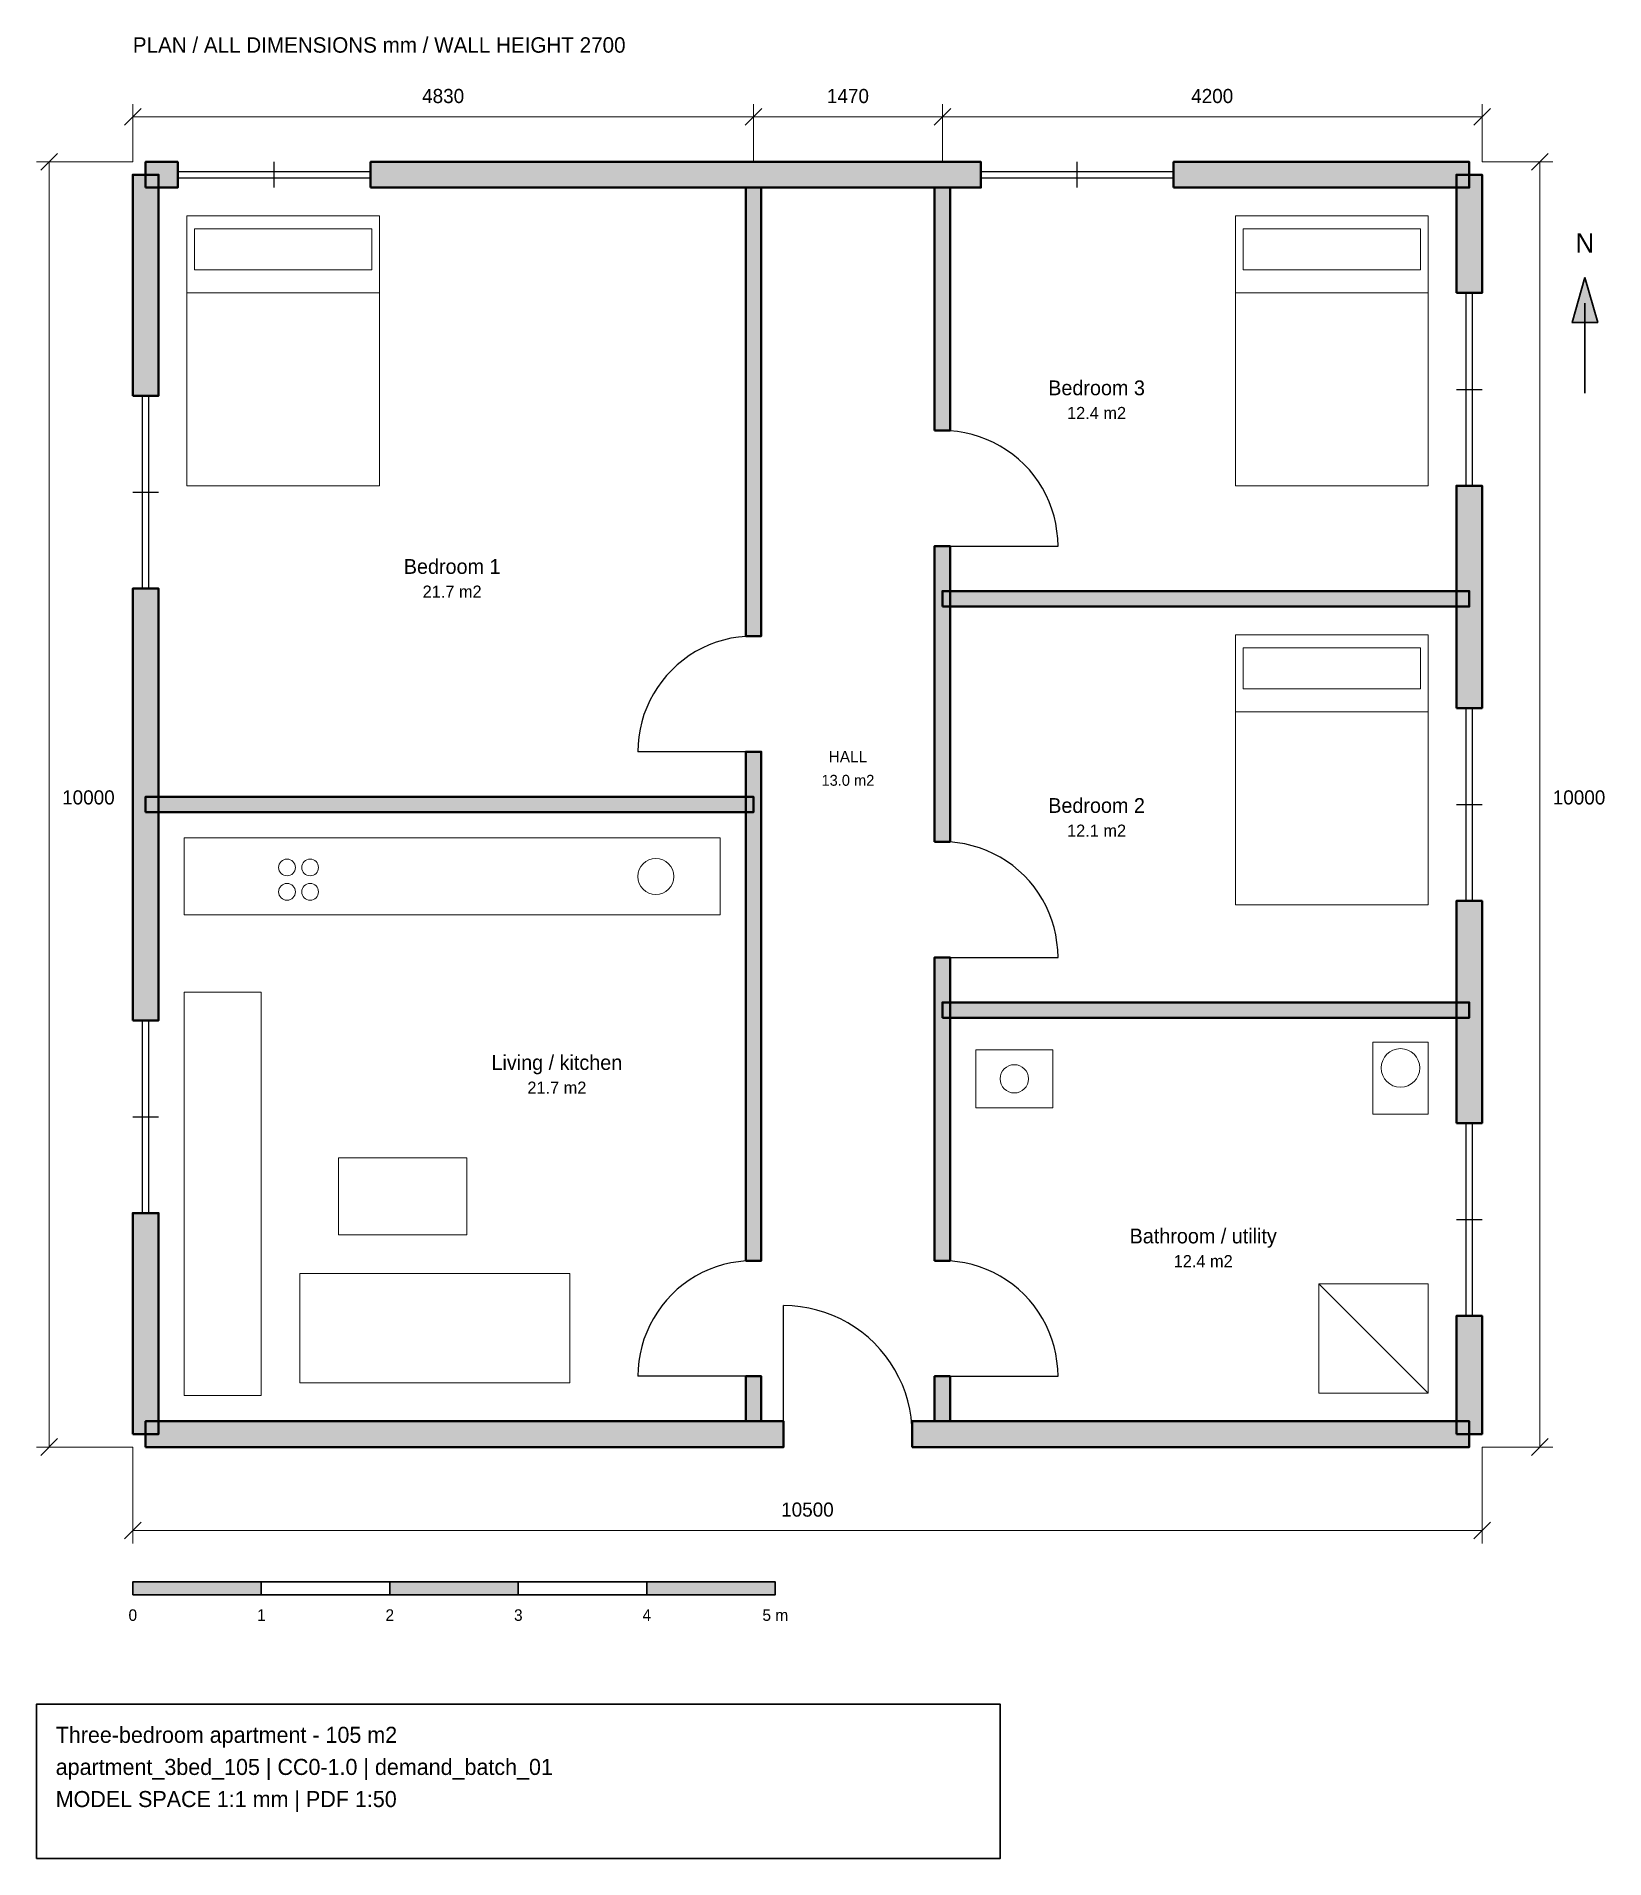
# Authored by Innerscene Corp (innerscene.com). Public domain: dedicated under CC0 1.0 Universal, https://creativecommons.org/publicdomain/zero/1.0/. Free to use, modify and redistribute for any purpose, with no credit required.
# Model space of a CAD drawing. Header units: millimetres. Extents: x -750 to 11453, y -3202 to 10976.
import ezdxf
from ezdxf.enums import TextEntityAlignment as Align

# ---------------------------------------------------------------- set-up
doc = ezdxf.new("R2010")
doc.units = ezdxf.units.MM
for name, color, linetype, lineweight, true_color in [('DIMENSIONS', 7, 'Continuous', 15, 0x718393), ('DOORS', 7, 'Continuous', 25, 0x6c5039), ('FIXTURES', 7, 'Continuous', 20, 0x587c86), ('TEXT', 7, 'Continuous', 18, 0x243a4d), ('TITLE_BLOCK', 7, 'Continuous', 30, 0x243a4d), ('WALLS', 7, 'Continuous', 40, 0x243a4d), ('WINDOWS', 7, 'Continuous', 25, 0x1a8792)]:
    doc.layers.add(name, color=color, linetype=linetype, lineweight=lineweight, true_color=true_color)

msp = doc.modelspace()

# ---------------------------------------------------------------- hatches: boundary and pattern name
at = {"layer": 'TITLE_BLOCK'}
for points in [[(11300, 9100), (11200, 8750), (11400, 8750)], [(0, -1150), (1000, -1150), (1000, -1050), (0, -1050)], [(2000, -1150), (3000, -1150), (3000, -1050), (2000, -1050)], [(4000, -1150), (5000, -1150), (5000, -1050), (4000, -1050)]]:
    msp.add_hatch(color=7, dxfattribs=at).paths.add_polyline_path(points)
at = {"layer": 'WALLS'}
for points in [[(100, 9800), (350, 9800), (350, 10000), (100, 10000)], [(1850, 9800), (6600, 9800), (6600, 10000), (1850, 10000)], [(8100, 9800), (10400, 9800), (10400, 10000), (8100, 10000)], [(0, 8180), (200, 8180), (200, 9900), (0, 9900)], [(4770, 6310), (4890, 6310), (4890, 9800), (4770, 9800)], [(6240, 7910), (6360, 7910), (6360, 9800), (6240, 9800)], [(10300, 8980), (10500, 8980), (10500, 9900), (10300, 9900)], [(10300, 5750), (10500, 5750), (10500, 7480), (10300, 7480)], [(6240, 4710), (6360, 4710), (6360, 7010), (6240, 7010)], [(0, 3320), (200, 3320), (200, 6680), (0, 6680)], [(6300, 6540), (10400, 6540), (10400, 6660), (6300, 6660)], [(4770, 1450), (4890, 1450), (4890, 5410), (4770, 5410)], [(100, 4940), (4830, 4940), (4830, 5060), (100, 5060)], [(10300, 2520), (10500, 2520), (10500, 4250), (10300, 4250)], [(6240, 1450), (6360, 1450), (6360, 3810), (6240, 3810)], [(6300, 3340), (10400, 3340), (10400, 3460), (6300, 3460)], [(0, 100), (200, 100), (200, 1820), (0, 1820)], [(10300, 100), (10500, 100), (10500, 1020), (10300, 1020)], [(4770, 200), (4890, 200), (4890, 550), (4770, 550)], [(6240, 200), (6360, 200), (6360, 550), (6240, 550)], [(100, 0), (5065, 0), (5065, 200), (100, 200)], [(6065, 0), (10400, 0), (10400, 200), (6065, 200)]]:
    msp.add_hatch(color=7, dxfattribs=at).paths.add_polyline_path(points)

# ---------------------------------------------------------------- linework, layer by layer
at = {"layer": 'DIMENSIONS'}
for p, q in [((-65, 10285), (65, 10415)), ((0, 10000), (0, 10450)), ((4765, 10285), (4895, 10415)), ((4765, 10285), (4895, 10415)), ((4830, 10000), (4830, 10450)), ((4830, 10000), (4830, 10450)), ((6235, 10285), (6365, 10415)), ((6235, 10285), (6365, 10415)), ((6300, 10000), (6300, 10450)), ((6300, 10000), (6300, 10450)), ((10435, 10285), (10565, 10415)), ((10500, 10000), (10500, 10450)), ((0, 10350), (4830, 10350)), ((4830, 10350), (6300, 10350)), ((6300, 10350), (10500, 10350)), ((0, 10000), (-750, 10000)), ((-715, 9935), (-585, 10065)), ((-650, 0), (-650, 10000)), ((10500, 10000), (11050, 10000)), ((10885, 9935), (11015, 10065)), ((10950, 0), (10950, 10000)), ((0, 0), (-750, 0)), ((-715, -65), (-585, 65)), ((0, 0), (0, -750)), ((10500, 0), (10500, -750)), ((10500, 0), (11050, 0)), ((10885, -65), (11015, 65)), ((-65, -715), (65, -585)), ((0, -650), (10500, -650)), ((10435, -715), (10565, -585))]:
    msp.add_line(p, q, dxfattribs=at)
at = {"layer": 'DOORS'}
for p, q in [((6300, 7010), (7200, 7010)), ((4830, 5410), (3930, 5410)), ((6300, 3810), (7200, 3810)), ((5065, 100), (5065, 1100)), ((4830, 550), (3930, 550)), ((6300, 550), (7200, 550))]:
    msp.add_line(p, q, dxfattribs=at)
for points in [[(7200, 7010), (7198, 7069), (7192, 7127), (7183, 7186), (7169, 7243), (7152, 7299), (7131, 7354), (7107, 7408), (7079, 7460), (7048, 7510), (7014, 7558), (6977, 7603), (6936, 7646), (6893, 7687), (6848, 7724), (6800, 7758), (6750, 7789), (6698, 7817), (6644, 7841), (6589, 7862), (6533, 7879), (6476, 7893), (6417, 7902), (6359, 7908), (6300, 7910)], [(4830, 6310), (4771, 6308), (4713, 6302), (4654, 6293), (4597, 6279), (4541, 6262), (4486, 6241), (4432, 6217), (4380, 6189), (4330, 6158), (4282, 6124), (4237, 6087), (4194, 6046), (4153, 6003), (4116, 5958), (4082, 5910), (4051, 5860), (4023, 5808), (3999, 5754), (3978, 5699), (3961, 5643), (3947, 5586), (3938, 5527), (3932, 5469), (3930, 5410)], [(7200, 3810), (7198, 3869), (7192, 3927), (7183, 3986), (7169, 4043), (7152, 4099), (7131, 4154), (7107, 4208), (7079, 4260), (7048, 4310), (7014, 4358), (6977, 4403), (6936, 4446), (6893, 4487), (6848, 4524), (6800, 4558), (6750, 4589), (6698, 4617), (6644, 4641), (6589, 4662), (6533, 4679), (6476, 4693), (6417, 4702), (6359, 4708), (6300, 4710)], [(4830, 1450), (4771, 1448), (4713, 1442), (4654, 1433), (4597, 1419), (4541, 1402), (4486, 1381), (4432, 1357), (4380, 1329), (4330, 1298), (4282, 1264), (4237, 1227), (4194, 1186), (4153, 1143), (4116, 1098), (4082, 1050), (4051, 1000), (4023, 948), (3999, 894), (3978, 839), (3961, 783), (3947, 726), (3938, 667), (3932, 609), (3930, 550)], [(7200, 550), (7198, 609), (7192, 667), (7183, 726), (7169, 783), (7152, 839), (7131, 894), (7107, 948), (7079, 1000), (7048, 1050), (7014, 1098), (6977, 1143), (6936, 1186), (6893, 1227), (6848, 1264), (6800, 1298), (6750, 1329), (6698, 1357), (6644, 1381), (6589, 1402), (6533, 1419), (6476, 1433), (6417, 1442), (6359, 1448), (6300, 1450)], [(6065, 100), (6063, 165), (6056, 231), (6046, 295), (6031, 359), (6012, 421), (5989, 483), (5962, 542), (5931, 600), (5896, 656), (5858, 709), (5817, 759), (5772, 807), (5724, 852), (5674, 893), (5621, 931), (5565, 966), (5507, 997), (5448, 1024), (5386, 1047), (5324, 1066), (5260, 1081), (5196, 1091), (5130, 1098), (5065, 1100)]]:
    msp.add_lwpolyline(points, dxfattribs=at)
at = {"layer": 'FIXTURES'}
for p, q in [((420, 8980), (1920, 8980)), ((10080, 8980), (8580, 8980)), ((10080, 5720), (8580, 5720)), ((10080, 420), (9230, 1270))]:
    msp.add_line(p, q, dxfattribs=at)
for points in [[(420, 7480), (1920, 7480), (1920, 9580), (420, 9580)], [(10080, 7480), (8580, 7480), (8580, 9580), (10080, 9580)], [(480, 9160), (1860, 9160), (1860, 9480), (480, 9480)], [(10020, 9160), (8640, 9160), (8640, 9480), (10020, 9480)], [(10080, 4220), (8580, 4220), (8580, 6320), (10080, 6320)], [(10020, 5900), (8640, 5900), (8640, 6220), (10020, 6220)], [(400, 4140), (4570, 4140), (4570, 4740), (400, 4740)], [(400, 400), (1000, 400), (1000, 3540), (400, 3540)], [(10080, 2590), (9650, 2590), (9650, 3150), (10080, 3150)], [(7160, 2640), (6560, 2640), (6560, 3090), (7160, 3090)], [(1600, 1650), (2600, 1650), (2600, 2250), (1600, 2250)], [(1300, 500), (3400, 500), (3400, 1350), (1300, 1350)], [(10080, 420), (9230, 420), (9230, 1270), (10080, 1270)]]:
    msp.add_lwpolyline(points, close=True, dxfattribs=at)
for centre, radius in [((1200, 4510), 65), ((1380, 4510), 65), ((4070, 4440), 140), ((1200, 4320), 65), ((1380, 4320), 65), ((9865, 2950), 150), ((6860, 2865), 110)]:
    msp.add_circle(centre, radius, dxfattribs=at)
at = {"layer": 'TITLE_BLOCK'}
msp.add_line((11300, 8200), (11300, 8900), dxfattribs=at)
for points in [[(11300, 9100), (11200, 8750), (11400, 8750)], [(0, -1150), (1000, -1150), (1000, -1050), (0, -1050)], [(1000, -1150), (2000, -1150), (2000, -1050), (1000, -1050)], [(2000, -1150), (3000, -1150), (3000, -1050), (2000, -1050)], [(3000, -1150), (4000, -1150), (4000, -1050), (3000, -1050)], [(4000, -1150), (5000, -1150), (5000, -1050), (4000, -1050)], [(-750, -3202), (6750, -3202), (6750, -2002), (-750, -2002)]]:
    msp.add_lwpolyline(points, close=True, dxfattribs=at)
at = {"layer": 'WALLS'}
for points in [[(100, 9800), (350, 9800), (350, 10000), (100, 10000)], [(1850, 9800), (6600, 9800), (6600, 10000), (1850, 10000)], [(8100, 9800), (10400, 9800), (10400, 10000), (8100, 10000)], [(0, 8180), (200, 8180), (200, 9900), (0, 9900)], [(4770, 6310), (4890, 6310), (4890, 9800), (4770, 9800)], [(6240, 7910), (6360, 7910), (6360, 9800), (6240, 9800)], [(10300, 8980), (10500, 8980), (10500, 9900), (10300, 9900)], [(10300, 5750), (10500, 5750), (10500, 7480), (10300, 7480)], [(6240, 4710), (6360, 4710), (6360, 7010), (6240, 7010)], [(0, 3320), (200, 3320), (200, 6680), (0, 6680)], [(6300, 6540), (10400, 6540), (10400, 6660), (6300, 6660)], [(4770, 1450), (4890, 1450), (4890, 5410), (4770, 5410)], [(100, 4940), (4830, 4940), (4830, 5060), (100, 5060)], [(10300, 2520), (10500, 2520), (10500, 4250), (10300, 4250)], [(6240, 1450), (6360, 1450), (6360, 3810), (6240, 3810)], [(6300, 3340), (10400, 3340), (10400, 3460), (6300, 3460)], [(0, 100), (200, 100), (200, 1820), (0, 1820)], [(10300, 100), (10500, 100), (10500, 1020), (10300, 1020)], [(4770, 200), (4890, 200), (4890, 550), (4770, 550)], [(6240, 200), (6360, 200), (6360, 550), (6240, 550)], [(100, 0), (5065, 0), (5065, 200), (100, 200)], [(6065, 0), (10400, 0), (10400, 200), (6065, 200)]]:
    msp.add_lwpolyline(points, close=True, dxfattribs=at)
at = {"layer": 'WINDOWS'}
for p, q in [((1100, 9800), (1100, 10000)), ((7350, 9800), (7350, 10000)), ((350, 9925), (1850, 9925)), ((350, 9875), (1850, 9875)), ((6600, 9925), (8100, 9925)), ((6600, 9875), (8100, 9875)), ((10375, 7480), (10375, 8980)), ((10425, 7480), (10425, 8980)), ((10300, 8230), (10500, 8230)), ((75, 6680), (75, 8180)), ((125, 6680), (125, 8180)), ((0, 7430), (200, 7430)), ((10375, 4250), (10375, 5750)), ((10425, 4250), (10425, 5750)), ((10300, 5000), (10500, 5000)), ((75, 1820), (75, 3320)), ((125, 1820), (125, 3320)), ((0, 2570), (200, 2570)), ((10375, 1020), (10375, 2520)), ((10425, 1020), (10425, 2520)), ((10300, 1770), (10500, 1770))]:
    msp.add_line(p, q, dxfattribs=at)

# ---------------------------------------------------------------- texts
at = {"layer": 'DIMENSIONS'}
for s, p in [('4830', (2415, 10425)), ('1470', (5565, 10425)), ('4200', (8400, 10425)), ('10500', (5250, -575))]:
    msp.add_text(s, height=110, dxfattribs=at).set_placement(p, align=Align.BOTTOM_CENTER)
for p in [(-550, 5000), (11050, 5000)]:
    msp.add_text('10000', height=110, dxfattribs=at).set_placement(p)
at = {"layer": 'TEXT'}
msp.add_text('PLAN / ALL DIMENSIONS mm / WALL HEIGHT 2700', height=120, dxfattribs=at).set_placement((0, 10850))
for s, height, p in [('N', 150, (11300, 9250)), ('Bedroom 3', 115, (7500, 8150)), ('12.4 m2', 95, (7500, 7970)), ('Bedroom 1', 115, (2485, 6760)), ('21.7 m2', 95, (2485, 6580)), ('HALL', 90, (5565, 5300)), ('13.0 m2', 85, (5565, 5120)), ('Bedroom 2', 115, (7500, 4900)), ('12.1 m2', 95, (7500, 4720)), ('Living / kitchen', 115, (3300, 2900)), ('21.7 m2', 95, (3300, 2720)), ('Bathroom / utility', 115, (8330, 1550)), ('12.4 m2', 95, (8330, 1370)), ('0', 90, (0, -1380)), ('1', 90, (1000, -1380)), ('2', 90, (2000, -1380)), ('3', 90, (3000, -1380)), ('4', 90, (4000, -1380)), ('5 m', 90, (5000, -1380))]:
    msp.add_text(s, height=height, dxfattribs=at).set_placement(p, align=Align.BOTTOM_CENTER)
at = {"layer": 'TITLE_BLOCK'}
for s, p in [('Three-bedroom apartment - 105 m2', (-600, -2302)), ('apartment_3bed_105 | CC0-1.0 | demand_batch_01', (-600, -2552)), ('MODEL SPACE 1:1 mm | PDF 1:50', (-600, -2802))]:
    msp.add_text(s, height=125, dxfattribs=at).set_placement(p)

doc.saveas('drawing.dxf')
